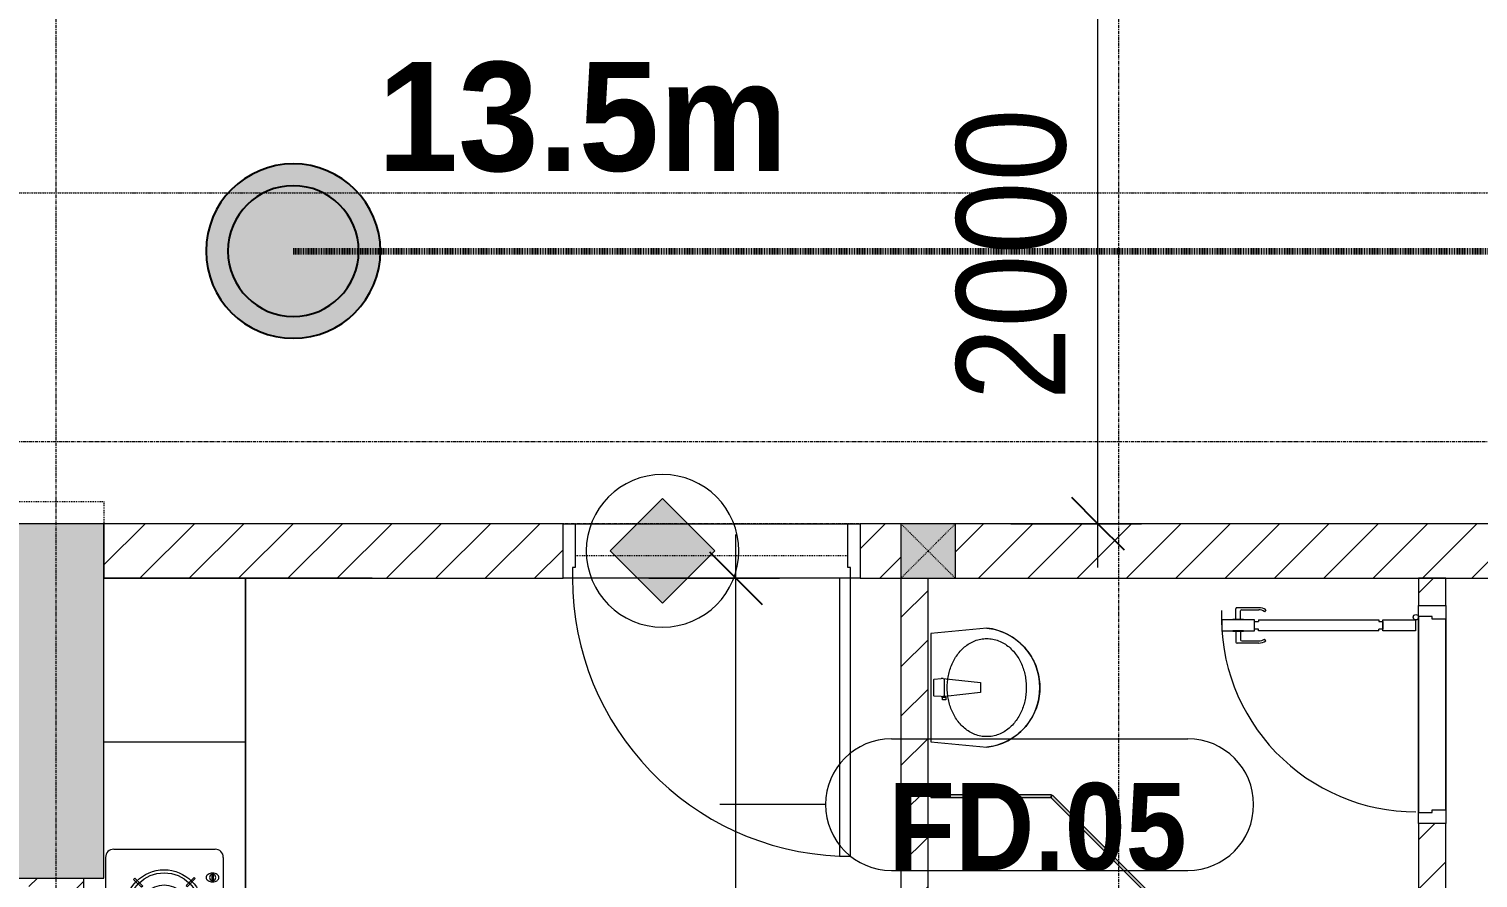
# Model space of a CAD drawing. Header units: millimetres. Extents: x 1591 to 240306, y -15958 to 82755.
# Drawn here: x 119054 to 124372, y 32237 to 35352 of the extents above; entities that cross this region are included whole.
import ezdxf

# ---------------------------------------------------------------- set-up
doc = ezdxf.new("R2010")
doc.units = ezdxf.units.MM
for name, pattern in [('1 NÉT CALL OUT', [6, 3, -3]), ('Dash', [6, 3, -3]), ('Dash 1_8_', [6.35, 3.175, -3.175]), ('Dash Dot 3_16_', [7.9375, 4.7625, -1.5875, 0, -1.5875]), ('Grid Line', [22.225, 12.7, -3.175, 3.175, -3.175])]:
    doc.linetypes.add(name, pattern=pattern)
for name, color, linetype, lineweight in [('0-1', 7, 'Continuous', 5), ('A-ANNO-DIMS', 211, 'Continuous', 9), ('A-ANNO-DIMS-160', 211, 'Continuous', 9), ('A-ANNO-NOTE', 131, 'Continuous', 9), ('A-ANNO-NOTE-1', 131, 'Continuous', 25), ('A-AREA', 32, 'Dash 1_8_', 9), ('A-DETL-1', 90, '1 NÉT CALL OUT', 100), ('A-DETL-GENF-1', 9, 'Continuous', 9), ('A-DETL-GENF-2', 1, 'Continuous', 9), ('A-DOOR-1', 254, 'Continuous', 9), ('A-DOOR-2', 9, 'Continuous', 9), ('A-DOOR-3', 1, 'Continuous', 9), ('A-DOOR-FRAM-1', 1, 'Continuous', 9), ('A-DOOR-IDEN', 31, 'Continuous', 9), ('A-FLOR-2', 9, 'Continuous', 9), ('A-GLAZ-CURT', 52, 'Continuous', 9), ('A-GLAZ-CURT-1', 254, 'Continuous', 9), ('A-GLAZ-CURT-2', 9, 'Continuous', 9), ('A-WALL', 113, 'Continuous', 9), ('A-WALL-1', 253, 'Continuous', 18), ('A-WALL-2', 9, 'Continuous', 9), ('A-WALL-3', 113, 'Continuous', 18), ('A-WALL-PATT-1', 10, 'Continuous', 9), ('A-WALL-PATT-2', 111, 'Continuous', 9), ('G-ANNO-SYMB-1', 111, 'Dash Dot 3_16_', 18), ('G-ANNO-TEXT-2', 142, 'Continuous', 9), ('I-FURN', 30, 'Continuous', 9), ('I-FURN-1', 254, 'Continuous', 9), ('P-SANR-FIXT-1', 254, 'Continuous', 9), ('S-COLS', 52, 'Continuous', 9), ('S-COLS-1', 52, 'Continuous', 5), ('S-COLS-2', 7, 'Continuous', 18), ('S-COLS-5', 52, 'Continuous', 18), ('S-COLS-HDLN', 52, 'Dash', 9), ('S-GRID-1', 1, 'Grid Line', 9)]:
    doc.layers.add(name, color=color, linetype=linetype, lineweight=lineweight)
doc.styles.add('Arial_7', font='arial_0.ttf', dxfattribs={"width": 0.95, "height": 400})
doc.styles.add('Arial_B_3', font='arialbd_0.ttf', dxfattribs={"width": 0.9, "height": 320})
doc.styles.add('UTM Avo', font='UTM Avo.ttf', dxfattribs={"width": 0.9, "height": 400})
doc.dimstyles.new('1_Dim_chi_tiet_2_5', dxfattribs={"dimscale": 304.8, "dimtxt": 399.720379, "dimasz": 0.629921, "dimexe": 0.524934, "dimexo": 0.0625, "dimgap": 0.052493, "dimtad": 1, "dimdec": 0, "dimrnd": 5, "dimzin": 0, "dimdsep": 46, "dimtxsty": 'UTM Avo', "dimblk1": 'OBLIQUE', "dimblk2": 'OBLIQUE', "dimsah": 1, "dimcen": 0.09, "dimdle": 0.524934, "dimazin": 0, "dimtfac": 1, "dimtdec": 4, "dimtix": 1, "dimtmove": 0, "dimatfit": 3, "dimfxl": 1.049869, "dimfxlon": 1, "dimtvp": 1, "dimtolj": 1, "dimtzin": 0, "dimarcsym": 2})
doc.dimstyles.new('1_Dim_chi_tiet_2_5_1', dxfattribs={"dimscale": 304.8, "dimtxt": 399.720379, "dimasz": 0.629921, "dimexe": 0.524934, "dimexo": 0.0625, "dimgap": 0.052493, "dimtad": 1, "dimdec": 0, "dimrnd": 5, "dimzin": 0, "dimdsep": 46, "dimtxsty": 'UTM Avo', "dimblk1": 'OBLIQUE', "dimblk2": 'OBLIQUE', "dimsah": 1, "dimcen": 0.09, "dimdle": 0.524934, "dimazin": 0, "dimtfac": 1, "dimtdec": 4, "dimtix": 1, "dimtmove": 0, "dimatfit": 3, "dimfxl": 1.049869, "dimfxlon": 1, "dimtvp": 1, "dimtolj": 1, "dimtzin": 0, "dimarcsym": 2})
pattern_1 = [(45, (0, 0), (-90.50967, 90.50967), [])]
pattern_2 = [(45, (11001.35, 0), (-90.50967, 90.50967), [])]

# ---------------------------------------------------------------- blocks, each defined once
blk = doc.blocks.new('NCV_TKTC_KET CAU_rvt-1-TKCS_MB TẦNG 3-4')
at = {"layer": 'S-COLS-1'}
blk.add_hatch(color=256, dxfattribs=at).paths.add_polyline_path([(108327.6, 32236.9), (108327.6, 33536.9), (107977.6, 33536.9), (107977.6, 32236.9)])
at = {"layer": 'S-COLS-2'}
for p, q in [((108327.6, 33536.9), (107977.6, 33536.9)), ((108327.6, 32236.9), (108327.6, 33536.9)), ((107977.6, 32236.9), (108327.6, 32236.9))]:
    blk.add_line(p, q, dxfattribs=at)
blk = doc.blocks.new('DOOR_CW_01 CANH MO-PANEL KINH - DIG_02-800x2200-CỬA NHÔM KÍNH-V108-TKCS_MB TẦNG 3-4')
at = {"layer": 'A-DETL-GENF-1'}
for p, q in [((-347, -182), (-347, -62)), ((-347, -62), (-307, -62)), ((-307, -62), (-307, -182)), ((-307, -182), (-347, -182)), ((-347, -196), (-341, -196)), ((-347, -638), (-347, -196)), ((-341, -196), (-341, -182)), ((-341, -182), (-313, -182)), ((-313, -182), (-313, -196)), ((-307, -196), (-313, -196)), ((-307, -196), (-307, -638)), ((-392, -637), (-392, -716.5)), ((-384, -699.5), (-384, -637)), ((-383.9, -611.2), (-377.3, -615.8)), ((-347, -638), (-341, -638)), ((-341, -652), (-341, -638)), ((-307, -638), (-313, -638)), ((-313, -638), (-313, -652)), ((-270.1, -611.2), (-276.7, -615.8)), ((-270, -699.5), (-270, -637)), ((-262, -637), (-262, -716.5)), ((-307, -652), (-347, -652)), ((-347, -652), (-347, -772)), ((-313, -652), (-341, -652)), ((-307, -772), (-307, -652)), ((-349, -720.5), (-388, -720.5)), ((-349, -703.5), (-380, -703.5)), ((-349, -692.2), (-349, -731.8)), ((-347, -692.2), (-349, -692.2)), ((-349, -731.8), (-347, -731.8)), ((-347, -692.2), (-347, -731.8)), ((-307, -692.2), (-307, -731.8)), ((-307, -692.2), (-305, -692.2)), ((-305, -731.8), (-307, -731.8)), ((-305, -692.2), (-305, -731.8)), ((-305, -703.5), (-274, -703.5)), ((-305, -720.5), (-266, -720.5)), ((-347, -772), (-307, -772))]:
    blk.add_line(p, q, dxfattribs=at)
blk.add_circle((-357, -60), 10, dxfattribs=at)
for centre, radius, start, end in [((-357, -60), 714, 268, 0), ((-347, -637), 45, 145, 180), ((-347, -637), 37, 145, 180), ((-307, -637), 37, 0, 35), ((-307, -637), 45, 360, 35), ((-388, -716.5), 4, 180, 270), ((-380, -699.5), 4, 180, 270), ((-274, -699.5), 4, 270, 0), ((-266, -716.5), 4, 270, 0)]:
    blk.add_arc(centre, radius, start, end, dxfattribs=at)
at = {"layer": 'A-DOOR-2'}
for p, q in [((-400, -50), (-400, 50)), ((-400, 50), (-350, 50)), ((-350, 50), (-350, 0)), ((350, 0), (350, 50)), ((350, 50), (400, 50)), ((400, 50), (400, -50)), ((-360, -50), (-400, -50)), ((-360, 0), (-360, -50)), ((-350, 0), (-360, 0)), ((-357, -50), (-332, -50)), ((360, 0), (350, 0)), ((360, -50), (360, 0)), ((400, -50), (360, -50))]:
    blk.add_line(p, q, dxfattribs=at)
blk = doc.blocks.new('bonruatreo - Chậu rửa-V112-TKCS_MB TẦNG 3-4')
at = {"layer": 'P-SANR-FIXT-1'}
for p, q in [((198.4, 0), (-198.4, 0)), ((165, 0), (-165, 0)), ((218.6, -205), (198.4, 0)), ((-198.4, 0), (-218.6, -205)), ((-44.7, -42.8), (-35.6, -42.8)), ((-44.7, -54.2), (-44.7, -42.8)), ((-35.6, -42.8), (-35.6, -44.2)), ((-35.6, -44.2), (-33.1, -44.2)), ((-35.6, -44.2), (-35.6, -52.9)), ((-35.6, -52.9), (-35.6, -54.2)), ((-32.2, -52.9), (-35.6, -52.9)), ((-32.2, -52.9), (-33.1, -44.2)), ((-33, -37.3), (-31.4, -12.2)), ((32.7, -48.5), (-32.7, -48.5)), ((-18.5, -182.5), (-32.2, -52.9)), ((-30.2, -11), (30.2, -11)), ((33, -45.4), (18.5, -182.5)), ((31.4, -12.2), (33, -37.3)), ((-35.6, -54.2), (-44.7, -54.2)), ((18.5, -182.5), (-18.5, -182.5))]:
    blk.add_line(p, q, dxfattribs=at)
at = {"layer": 'P-SANR-FIXT-1', "flags": 128}
blk.add_lwpolyline([(218.6, -205), (217.4, -213.7), (215.9, -222.4), (214, -231), (211.8, -239.5), (209.3, -247.9), (206.4, -256.2), (203.2, -264.4), (199.6, -272.5), (195.8, -280.4), (191.6, -288.1), (187.1, -295.7), (182.3, -303.1), (177.3, -310.3), (171.9, -317.3), (166.3, -324.1), (160.4, -330.6), (154.2, -336.9), (147.8, -342.9), (141.2, -348.7), (134.3, -354.2), (127.3, -359.4), (120, -364.4), (112.5, -369), (104.9, -373.4), (97.1, -377.4), (89.1, -381.2), (81, -384.6), (72.7, -387.6), (64.4, -390.4), (55.9, -392.8), (47.3, -394.8), (38.7, -396.6), (30, -397.9), (21.3, -399), (12.5, -399.6), (3.7, -400), (-5.1, -399.9), (-13.9, -399.6), (-22.6, -398.8), (-31.4, -397.8), (-40.1, -396.3), (-48.7, -394.5), (-57.2, -392.4), (-65.7, -390), (-74, -387.2), (-82.2, -384.1), (-90.3, -380.6), (-98.3, -376.8), (-106.1, -372.7), (-113.7, -368.3), (-121.1, -363.6), (-128.4, -358.7), (-135.4, -353.4), (-142.2, -347.8), (-148.8, -342), (-155.2, -335.9), (-161.3, -329.6), (-167.2, -323), (-172.8, -316.2), (-178.1, -309.2), (-183.1, -302), (-187.8, -294.6), (-192.2, -287), (-196.4, -279.2), (-200.2, -271.3), (-203.7, -263.2), (-206.8, -255), (-209.7, -246.6), (-212.2, -238.2), (-214.3, -229.7), (-216.1, -221.1), (-217.6, -212.4), (-218.6, -205)], dxfattribs=at)
at = {"layer": 'P-SANR-FIXT-1'}
for centre, radius, start, end in [((5.5, -41.4), 38.7, 173.966, 184.1457), ((-30.1, -12.3), 1.3, 91.2278, 176.4003), ((30.1, -12.3), 1.3, 3.5997, 88.7722), ((-5.5, -41.4), 38.7, 353.966, 6.034), ((0, -180), 220, 186.525, 353.475)]:
    blk.add_arc(centre, radius, start, end, dxfattribs=at)
for points in [[(-180, -205), (-180, -197.6), (-178.6, -182.7), (-172.4, -161.2), (-162.5, -141.1), (-149.4, -123), (-133.8, -107), (-116.1, -93.4), (-96.9, -82.1), (-76.5, -73.2), (-55.2, -66.5), (-33.3, -62.1), (-11.2, -59.9), (11.1, -59.9), (33.3, -62.1), (55.2, -66.5), (76.5, -73.2), (96.9, -82.1), (116.1, -93.4), (133.8, -107.1), (149.5, -123), (162.5, -141.2), (172.4, -161.2), (178.6, -182.7), (180, -197.6), (180, -205)], [(180, -205), (180, -212.4), (178.6, -227.3), (172.4, -248.8), (162.5, -268.8), (149.5, -287), (133.8, -302.9), (116.1, -316.6), (96.9, -327.9), (76.5, -336.8), (55.2, -343.5), (33.3, -347.9), (11.1, -350.1), (-11.2, -350.1), (-33.3, -347.9), (-55.2, -343.5), (-76.5, -336.8), (-96.9, -327.9), (-116.1, -316.6), (-133.8, -303), (-149.4, -287), (-162.5, -268.9), (-172.4, -248.8), (-178.6, -227.3), (-180, -212.4), (-180, -205)]]:
    blk.add_open_spline(points, degree=3, dxfattribs=at)
blk = doc.blocks.new('System Panel - Glazed-588850-TKCS_MB TẦNG 3-4')
at = {"layer": 'A-GLAZ-CURT'}
blk.add_hatch(color=256, dxfattribs=at).paths.add_polyline_path([(221.3, -5), (221.3, 5), (-221.3, 5), (-221.3, -5)])
at = {"layer": 'A-GLAZ-CURT-2'}
for p, q in [((221.3, 5), (-221.3, 5)), ((-221.3, 5), (-221.3, -5)), ((221.3, -5), (221.3, 5)), ((-221.3, -5), (221.3, -5))]:
    blk.add_line(p, q, dxfattribs=at)
blk = doc.blocks.new('System Panel - Glazed-580250-TKCS_MB TẦNG 3-4')
at = {"layer": 'A-GLAZ-CURT'}
blk.add_hatch(color=256, dxfattribs=at).paths.add_polyline_path([(350.6, -5), (350.6, 5), (-350.6, 5), (-350.6, -5), (315.2, -5)])
at = {"layer": 'A-GLAZ-CURT-2'}
for p, q in [((350.6, 5), (-350.6, 5)), ((-350.6, 5), (-350.6, -5)), ((350.6, -5), (350.6, 5)), ((-350.6, -5), (350.6, -5))]:
    blk.add_line(p, q, dxfattribs=at)
blk = doc.blocks.new('HE BEP A - HE BEP A-V191-TKCS_MB TẦNG 3-4')
at = {"layer": 'I-FURN'}
for p, q in [((3.5, 605.3), (3.5, 11)), ((765.9, 11), (765.9, 605.3)), ((765.9, 11), (765.9, 605.3)), ((948.4, 131.7), (948.4, 487.8)), ((965.9, 505.3), (1810.5, 505.3)), ((1828, 487.8), (1828, 131.7)), ((2467.5, 494.2), (2467.5, 122.2)), ((3279.1, 524.2), (2497.5, 524.2)), ((3309.1, 494.2), (3309.1, 122.2)), ((3703.5, 530.3), (3703.5, 11)), ((1401.8, 451.1), (1028.4, 451.1)), ((1747.9, 434.2), (1562.5, 434.2)), ((1706.2, 324.4), (1627.3, 429.4)), ((1644.6, 463.3), (1632.2, 456.1)), ((1670.1, 454.1), (1721.6, 333.3)), ((975, 397.7), (975, 193.3)), ((975, 391.9), (1455.1, 391.9)), ((979.9, 419.9), (1450.3, 419.9)), ((1455.1, 193.3), (1455.1, 397.7)), ((1509.1, 380.9), (1509.1, 194.2)), ((1801.3, 194.2), (1801.3, 380.9)), ((2578, 421.2), (2573.6, 416.8)), ((2573.6, 416.8), (2602.8, 387.7)), ((2607.1, 392.1), (2578, 421.2)), ((2602.8, 387.7), (2607.1, 392.1)), ((2795.6, 424), (2766.5, 394.9)), ((2766.5, 394.9), (2770.8, 390.5)), ((2770.8, 390.5), (2800, 419.6)), ((2800, 419.6), (2795.6, 424)), ((2976.7, 419.6), (2981.1, 424)), ((3005.8, 390.5), (2976.7, 419.6)), ((2981.1, 424), (3010.2, 394.9)), ((3010.2, 394.9), (3005.8, 390.5)), ((3169.5, 392.1), (3198.6, 421.2)), ((3173.9, 387.7), (3169.5, 392.1)), ((3203, 416.8), (3173.9, 387.7)), ((3198.6, 421.2), (3203, 416.8)), ((975, 363.9), (1455.1, 363.9)), ((975, 335.9), (1455.1, 335.9)), ((1721.6, 333.3), (1706.2, 324.4)), ((975, 307.9), (1455.1, 307.9)), ((975, 279.9), (1455.1, 279.9)), ((975, 251.9), (1455.1, 251.9)), ((975, 223.9), (1455.1, 223.9)), ((2570.9, 199.3), (2600, 228.4)), ((2604.4, 224), (2575.3, 194.9)), ((2600, 228.4), (2604.4, 224)), ((2763.7, 226.8), (2768.1, 231.2)), ((2792.8, 197.7), (2763.7, 226.8)), ((2768.1, 231.2), (2797.2, 202)), ((3008.5, 231.2), (2979.4, 202)), ((2983.8, 197.7), (3012.9, 226.8)), ((3012.9, 226.8), (3008.5, 231.2)), ((3176.6, 228.4), (3172.2, 224)), ((3172.2, 224), (3201.4, 194.9)), ((3205.8, 199.3), (3176.6, 228.4)), ((975, 195.9), (1455.1, 195.9)), ((981.5, 167.9), (1448.7, 167.9)), ((2575.3, 194.9), (2570.9, 199.3)), ((2797.2, 202), (2792.8, 197.7)), ((2979.4, 202), (2983.8, 197.7)), ((3201.4, 194.9), (3205.8, 199.3)), ((1810.5, 114.2), (965.9, 114.2)), ((1028.4, 139.9), (1401.8, 139.9)), ((1562.5, 140.8), (1747.9, 140.8)), ((2555.1, 133.3), (2555.1, 129.3)), ((2587.6, 133.3), (2555.1, 133.3)), ((2555.1, 129.3), (2587.6, 129.3)), ((2587.6, 129.3), (2587.6, 133.3)), ((3189, 129.3), (3189, 133.3)), ((3189, 133.3), (3221.5, 133.3)), ((3221.5, 129.3), (3189, 129.3)), ((3221.5, 133.3), (3221.5, 129.3)), ((3279.1, 92.2), (2497.5, 92.2)), ((3.5, 11), (765.9, 11)), ((4303.5, 11), (765.9, 11))]:
    blk.add_line(p, q, dxfattribs=at)
for centre, radius in [((1589.4, 460.9), 17.8), ((1696.1, 460.9), 17.8), ((2685.4, 309.4), 142.6), ((2685.4, 309.4), 131.3), ((3091.2, 309.4), 142.6), ((3091.2, 309.4), 131.3), ((2685.4, 309.4), 87.2), ((3091.2, 309.4), 87.2), ((1656.3, 327.5), 22.2), ((2685.4, 309.4), 43.6), ((2685.4, 309.4), 30.9), ((3091.2, 309.4), 43.6), ((3091.2, 309.4), 30.9)]:
    blk.add_circle(centre, radius, dxfattribs=at)
for centre, radius, start, end in [((965.9, 487.8), 17.5, 90, 180), ((1810.5, 487.8), 17.5, 0, 90), ((2497.5, 494.2), 30, 90, 180), ((3279.1, 494.2), 30, 360, 90), ((1028.4, 397.7), 53.3, 90, 180), ((1401.8, 397.7), 53.3, 360, 90), ((1562.5, 380.9), 53.3, 90, 180), ((1641, 440.7), 17.8, 119.9521, 219.4618), ((1653.4, 447.9), 17.8, 20.5379, 119.9521), ((1747.9, 380.9), 53.3, 360, 90), ((1028.4, 193.3), 53.3, 180, 270), ((1401.8, 193.3), 53.3, 270, 360), ((1562.5, 194.2), 53.3, 180, 270), ((1747.9, 194.2), 53.3, 270, 360), ((965.9, 131.7), 17.5, 180, 270), ((1810.5, 131.7), 17.5, 270, 360), ((2497.5, 122.2), 30, 180, 270), ((2588.6, 131.7), 33.5, 163.9419, 180), ((2588.6, 131.7), 33.5, 180, 196.0581), ((2580.1, 134.1), 24.7, 145.204, 163.9419), ((2580.1, 129.2), 24.7, 196.0581, 214.796), ((2571.3, 131.3), 11.6, 9.9102, 170.0898), ((2571.3, 131.3), 11.6, 189.7177, 350.2823), ((2574.8, 137.9), 18.1, 120.7976, 145.204), ((2574.8, 125.5), 18.1, 214.796, 239.2024), ((2571.4, 143.6), 11.5, 90, 120.7976), ((2571.4, 119.8), 11.5, 239.2024, 270), ((2571.4, 143.6), 11.5, 59.2024, 90), ((2571.4, 119.8), 11.5, 270, 300.7976), ((2568, 137.9), 18.1, 34.796, 59.2024), ((2568, 125.5), 18.1, 300.7976, 325.204), ((2562.6, 134.1), 24.7, 16.0581, 34.796), ((2562.6, 129.2), 24.7, 325.204, 343.9419), ((2554.1, 131.7), 33.5, 0, 16.0581), ((2554.1, 131.7), 33.5, 343.9419, 0), ((3222.5, 131.7), 33.5, 163.9419, 180), ((3222.5, 131.7), 33.5, 180, 196.0581), ((3214, 134.1), 24.7, 145.204, 163.9419), ((3214, 129.2), 24.7, 196.0581, 214.796), ((3208.7, 137.9), 18.1, 120.7976, 145.204), ((3208.7, 125.5), 18.1, 214.796, 239.2024), ((3205.3, 131.3), 11.6, 9.9102, 170.0898), ((3205.3, 131.3), 11.6, 189.7177, 350.2823), ((3205.3, 143.6), 11.5, 90, 120.7976), ((3205.3, 119.8), 11.5, 239.2024, 270), ((3205.3, 143.6), 11.5, 59.2024, 90), ((3205.3, 119.8), 11.5, 270, 300.7976), ((3201.9, 137.9), 18.1, 34.796, 59.2024), ((3201.9, 125.5), 18.1, 300.7976, 325.204), ((3196.5, 134.1), 24.7, 16.0581, 34.796), ((3196.5, 129.2), 24.7, 325.204, 343.9419), ((3188, 131.7), 33.5, 0, 16.0581), ((3188, 131.7), 33.5, 343.9419, 0), ((3279.1, 122.2), 30, 270, 360)]:
    blk.add_arc(centre, radius, start, end, dxfattribs=at)
at = {"layer": 'I-FURN-1'}
for p, q in [((3.5, 605.3), (3.5, 11)), ((3.5, 11), (4303.5, 11))]:
    blk.add_line(p, q, dxfattribs=at)
blk = doc.blocks.new('NCV_TKTC_TANG 3 - 4_rvt-2-TKCS_MB TẦNG 3-4')
at = {"layer": 'A-WALL-PATT-1'}
h = blk.add_hatch(dxfattribs=at)
h.set_pattern_fill('FP_1', color=256, style=0, pattern_type=2)
h.set_pattern_definition(pattern_1)
h.paths.add_polyline_path([(111352.6, 28936.9), (111352.6, 31236.9), (111252.6, 31236.9), (111252.6, 28936.9), (111256.7, 28936.9)])
h.paths.add_polyline_path([(111352.6, 31336.9), (111352.6, 33336.5), (111252.6, 33336.5), (111252.6, 31336.9), (111347.8, 31336.9)])
h = blk.add_hatch(dxfattribs=at)
h.set_pattern_fill('FP_1', color=256, style=0, pattern_type=2)
h.set_pattern_definition(pattern_1)
h.paths.add_polyline_path([(113252.6, 31336.9), (113252.6, 32436.9), (113152.6, 32436.9), (113152.6, 31336.9)])
h.paths.add_polyline_path([(113252.6, 33236.9), (113252.6, 33336.9), (113152.6, 33336.9), (113152.6, 33236.9)])
at = {"layer": 'A-FLOR-2'}
for p, q in [((108846.9, 33336.9), (108327.6, 33336.9)), ((109311.5, 33336.9), (108846.9, 33336.9)), ((111067.6, 33336.9), (110047.6, 33336.9)), ((113152.6, 33196.9), (113152.6, 32476.9)), ((113252.6, 33186.9), (113252.6, 32486.9)), ((113252.6, 32486.9), (113252.6, 33186.9)), ((111352.6, 32536.9), (111362.6, 32536.9)), ((108252.6, 32236.9), (108252.6, 28836.9))]:
    blk.add_line(p, q, dxfattribs=at)
at = {"layer": 'A-WALL-1'}
for p, q in [((111252.6, 33336.5), (111252.6, 31336.9)), ((111352.6, 33336.5), (111252.6, 33336.5)), ((111352.6, 31336.9), (111352.6, 33336.5)), ((113152.6, 33336.9), (113152.6, 33236.9)), ((113252.6, 33336.9), (113152.6, 33336.9)), ((113252.6, 33236.9), (113252.6, 33336.9)), ((113152.6, 33236.9), (113252.6, 33236.9)), ((113152.6, 32436.9), (113152.6, 31336.9)), ((113252.6, 32436.9), (113152.6, 32436.9)), ((113252.6, 31336.9), (113252.6, 32436.9))]:
    blk.add_line(p, q, dxfattribs=at)
at = {"layer": 'A-WALL-2'}
for p, q in [((113152.6, 32476.9), (113152.6, 33196.9)), ((113252.6, 33186.9), (113252.6, 32486.9))]:
    blk.add_line(p, q, dxfattribs=at)
at = {"layer": 'A-DOOR-1', "rotation": 269.9999999999947}
blk.add_blockref('DOOR_CW_01 CANH MO-PANEL KINH - DIG_02-800x2200-CỬA NHÔM KÍNH-V108-TKCS_MB TẦNG 3-4', (113202.6, 32836.9), dxfattribs=at)
at = {"layer": 'A-GLAZ-CURT-1'}
blk.add_blockref('System Panel - Glazed-588850-TKCS_MB TẦNG 3-4', (111583.9, 32536.9), dxfattribs=at)
at = {"layer": 'A-GLAZ-CURT-1', "rotation": 314.9999999999936}
blk.add_blockref('System Panel - Glazed-580250-TKCS_MB TẦNG 3-4', (112053, 32289), dxfattribs=at)
at = {"layer": 'I-FURN-1', "rotation": 89.9999999999935}
blk.add_blockref('HE BEP A - HE BEP A-V191-TKCS_MB TẦNG 3-4', (108857.9, 29033.4), dxfattribs=at)
at = {"layer": 'P-SANR-FIXT-1', "rotation": 89.99999999999329}
blk.add_blockref('bonruatreo - Chậu rửa-V112-TKCS_MB TẦNG 3-4', (111362.6, 32935.6), dxfattribs=at)
blk = doc.blocks.new('FD_05 - FD_05-1000x2200mm-835433-TKCS_MB TẦNG 3-4')
at = {"layer": 'A-DETL-GENF-2'}
for p, q in [((510, -100), (470, -100)), ((470, -100), (470, -1120)), ((510, -1120), (510, -100)), ((470, -1120), (510, -1120))]:
    blk.add_line(p, q, dxfattribs=at)
blk.add_arc((510, -100), 1020, 180, 267.7525, dxfattribs=at)
at = {"layer": 'A-DOOR-FRAM-1'}
for p, q in [((-545, 100), (-500, 100)), ((-545, -100), (-545, 100)), ((-500, 100), (-500, -60)), ((500, 100), (545, 100)), ((500, -60), (500, 100)), ((545, 100), (545, -100)), ((-510, -100), (-545, -100)), ((-500, -60), (-510, -60)), ((-510, -60), (-510, -100)), ((510, -60), (500, -60)), ((510, -100), (510, -60)), ((545, -100), (510, -100))]:
    blk.add_line(p, q, dxfattribs=at)
blk = doc.blocks.new('G1_SOF - BO TRU - 200x200-3054293-TKCS_MB TẦNG 3-4')
at = {"layer": 'S-COLS'}
blk.add_hatch(color=256, dxfattribs=at).paths.add_polyline_path([(100, -100), (100, 100), (-100, 100), (-100, -100)])
at = {"layer": 'S-COLS-5'}
for p, q in [((100, 100), (-100, 100)), ((-100, 100), (-100, -100)), ((100, -100), (100, 100)), ((-100, -100), (100, -100))]:
    blk.add_line(p, q, dxfattribs=at)
at = {"layer": 'S-COLS-HDLN'}
for p, q in [((100, 100), (-100, -100)), ((-100, 100), (100, -100))]:
    blk.add_line(p, q, dxfattribs=at)
blk = doc.blocks.new('HDNDCT_GHI CHÚ CỬA CHỐNG CHÁY EI30 - HDNDCT_GHI CHÚ CỬA CHỐNG CHÁY EI30-2461928-TKCS_MB TẦNG 3-4')
at = {"layer": 'A-ANNO-NOTE'}
blk.add_hatch(color=256, dxfattribs=at).paths.add_polyline_path([(-1.2, 0), (0, 1.2), (1.2, 0), (0, -1.2)])
for p, q in [((0, 1.2), (-1.2, 0)), ((1.2, 0), (0, 1.2)), ((-1.2, 0), (0, -1.2)), ((0, -1.2), (1.2, 0))]:
    blk.add_line(p, q, dxfattribs=at)
for start, end in [(360, 180), (180, 360)]:
    blk.add_arc((0, 0), 1.75, start, end, dxfattribs=at)
blk = doc.blocks.new('HDNDCT_DIEM THOAT HIEM XA NHAT - HDNDCT_DIEM THOAT HIEM XA NHAT-2431632-TKCS_MB TẦNG 3-4')
at = {"layer": 'A-ANNO-NOTE'}
h = blk.add_hatch(color=256, dxfattribs=at)
edge = h.paths.add_edge_path()
edge.add_arc((0, 0), 2, 0, 180)
edge.add_arc((0, 0), 2, 180, 360)
edge = h.paths.add_edge_path()
edge.add_arc((0, 0), 1.5, 180, 360)
edge.add_arc((0, 0), 1.5, 360, 540)
h = blk.add_hatch(color=256, dxfattribs=at)
edge = h.paths.add_edge_path()
edge.add_arc((0, 0), 1.5, 0, 180)
edge.add_arc((0, 0), 1.5, 180, 360)
at = {"layer": 'A-ANNO-NOTE-1'}
for radius, start, end in [(2, 0, 180), (1.5, 0, 180), (1.5, 0, 180), (1.5, 180, 360), (2, 180, 360), (1.5, 180, 360)]:
    blk.add_arc((0, 0), radius, start, end, dxfattribs=at)
blk = doc.blocks.new('DIMBLOCK168-TKCS_MB TẦNG 3-4')
at = {"layer": 'A-ANNO-DIMS-160'}
for p, q in [((122977.1, 33376.9), (122977.1, 35697.4)), ((122657.1, 35537.4), (123137.1, 35537.4)), ((122977.1, 35537.4), (122657.1, 35537.4)), ((122657.1, 33536.9), (123137.1, 33536.9)), ((122977.1, 33536.9), (122657.1, 33536.9))]:
    blk.add_line(p, q, dxfattribs=at)
at = {"layer": 'A-ANNO-DIMS-160', "lineweight": 25}
for p, q in [((122977.1, 35537.4), (122881.1, 35633.4)), ((122977.1, 35537.4), (123073.1, 35441.4)), ((122977.1, 33536.9), (122881.1, 33632.9)), ((122977.1, 33536.9), (123073.1, 33440.9))]:
    blk.add_line(p, q, dxfattribs=at)
at = {"layer": 'A-ANNO-DIMS-160', "color": 0, "insert": (122457.5, 33989.4), "char_height": 400, "width": 1314.636, "attachment_point": 1, "rotation": 90, "line_spacing_factor": 1.110334, "style": 'UTM Avo'}
blk.add_mtext('2000', dxfattribs=at)
blk = doc.blocks.new('_Oblique')
at = {"color": 0, "linetype": 'ByBlock', "lineweight": -2}
blk.add_line((-0.5, -0.5), (0.5, 0.5), dxfattribs=at)
blk = doc.blocks.new('STN_Door Tag - STN_Door Tag-1788670-TKCS_MB TẦNG 3-4')
at = {"layer": 'A-DOOR-IDEN'}
for p, q in [((-3.37, 1.495), (3.431, 1.495)), ((-3.37, -1.524), (3.431, -1.524))]:
    blk.add_line(p, q, dxfattribs=at)
for centre, start, end in [((-3.37, -0.015), 90, 270), ((3.431, -0.015), 270, 90)]:
    blk.add_arc(centre, 1.509, start, end, dxfattribs=at)
blk = doc.blocks.new('DIMBLOCK358-TKCS_MB TẦNG 3-4')
at = {"layer": 'A-ANNO-DIMS-160'}
for p, q in [((121648.6, 24576.9), (121648.6, 33496.9)), ((121328.6, 33336.9), (121808.6, 33336.9)), ((121648.6, 33336.9), (121328.6, 33336.9)), ((121328.6, 24736.9), (121808.6, 24736.9)), ((121648.6, 24736.9), (121328.6, 24736.9))]:
    blk.add_line(p, q, dxfattribs=at)
at = {"layer": 'A-ANNO-DIMS-160', "lineweight": 25}
for p, q in [((121648.6, 33336.9), (121552.6, 33432.9)), ((121648.6, 33336.9), (121744.6, 33240.9)), ((121648.6, 24736.9), (121552.6, 24832.9)), ((121648.6, 24736.9), (121744.6, 24640.9))]:
    blk.add_line(p, q, dxfattribs=at)
at = {"layer": 'A-ANNO-DIMS-160', "color": 0, "insert": (121128.9, 28489.2), "char_height": 400, "width": 1314.636, "attachment_point": 1, "rotation": 90, "line_spacing_factor": 1.110334, "style": 'UTM Avo'}
blk.add_mtext('8600', dxfattribs=at)

msp = doc.modelspace()

# ---------------------------------------------------------------- hatches: boundary and pattern name
at = {"layer": 'A-WALL-PATT-2'}
h = msp.add_hatch(dxfattribs=at)
h.set_pattern_fill('FP_1', color=256, style=0, pattern_type=2)
h.set_pattern_definition(pattern_2)
h.paths.add_polyline_path([(127103.9, 33336.9), (127103.9, 33536.9), (122453.9, 33536.9), (122453.9, 33336.9), (126760.9, 33336.9)])
h.paths.add_polyline_path([(121013.9, 33336.9), (121013.9, 33536.9), (119328.9, 33536.9), (119328.9, 33336.9), (120312.8, 33336.9)])
h.paths.add_polyline_path([(122253.9, 33336.9), (122253.9, 33536.9), (122103.9, 33536.9), (122103.9, 33336.9)])
h = msp.add_hatch(dxfattribs=at)
h.set_pattern_fill('FP_1', color=256, style=0, pattern_type=2)
h.set_pattern_definition(pattern_2)
h.paths.add_polyline_path([(119053.9, 25436.9), (119253.9, 25436.9), (119253.9, 28836.9), (119053.9, 28836.9), (119053.9, 25733.9)])
h.paths.add_polyline_path([(119053.9, 29036.9), (119253.9, 29036.9), (119253.9, 32236.9), (119053.9, 32236.9), (119053.9, 29966.6)])

# ---------------------------------------------------------------- linework, layer by layer
at = {"layer": 'A-AREA'}
for p, q in [((118978.9, 33618.4), (119328.9, 33618.4)), ((119328.9, 33618.4), (119328.9, 33536.9)), ((122058.9, 33418.8), (121058.9, 33418.8))]:
    msp.add_line(p, q, dxfattribs=at)
at = {"layer": 'A-DETL-1'}
msp.add_line((120023.9, 34537.4), (128353.9, 34537.4), dxfattribs=at)
at = {"layer": 'A-DOOR-IDEN'}
msp.add_line((121589.4, 32508.2), (121977.4, 32508.2), dxfattribs=at)
at = {"layer": 'A-WALL'}
for p, q in [((121058.9, 33536.9), (122058.9, 33536.9)), ((122068.9, 33336.9), (121048.9, 33336.9))]:
    msp.add_line(p, q, dxfattribs=at)
at = {"layer": 'A-WALL-3'}
for p, q in [((121013.9, 33536.9), (119328.9, 33536.9)), ((119328.9, 33536.9), (119328.9, 33336.9)), ((121013.9, 33336.9), (121013.9, 33536.9)), ((122253.9, 33536.9), (122103.9, 33536.9)), ((122103.9, 33536.9), (122103.9, 33336.9)), ((127103.9, 33536.9), (122453.9, 33536.9)), ((119328.9, 33336.9), (121013.9, 33336.9)), ((122103.9, 33336.9), (122253.9, 33336.9)), ((122453.9, 33336.9), (127103.9, 33336.9))]:
    msp.add_line(p, q, dxfattribs=at)
at = {"layer": 'G-ANNO-SYMB-1'}
msp.add_line((39749.2, 34751.5), (145928.2, 34751.5), dxfattribs=at)
at = {"layer": 'S-GRID-1'}
for p, q in [((119153.9, 19175.3), (119153.9, 76690.4)), ((123054, 19175.3), (123054, 76690.4)), ((139245.7, 33836.9), (45492.6, 33836.9)), ((137213.7, 33536.9), (47524.6, 33536.9))]:
    msp.add_line(p, q, dxfattribs=at)

# ---------------------------------------------------------------- block references
at = {"layer": '0-1'}
for name in ['NCV_TKTC_KET CAU_rvt-1-TKCS_MB TẦNG 3-4', 'NCV_TKTC_TANG 3 - 4_rvt-2-TKCS_MB TẦNG 3-4']:
    msp.add_blockref(name, (11001.4, 0), dxfattribs=at)
at = {"layer": 'A-ANNO-NOTE', "xscale": 160, "yscale": 160, "zscale": 160, "rotation": 180}
msp.add_blockref('HDNDCT_DIEM THOAT HIEM XA NHAT - HDNDCT_DIEM THOAT HIEM XA NHAT-2431632-TKCS_MB TẦNG 3-4', (120023.9, 34537.4), dxfattribs=at)
at = {"layer": 'A-ANNO-NOTE', "xscale": 160, "yscale": 160, "zscale": 160}
msp.add_blockref('HDNDCT_GHI CHÚ CỬA CHỐNG CHÁY EI30 - HDNDCT_GHI CHÚ CỬA CHỐNG CHÁY EI30-2461928-TKCS_MB TẦNG 3-4', (121379.1, 33437.4), dxfattribs=at)
at = {"layer": 'A-DOOR-3'}
msp.add_blockref('FD_05 - FD_05-1000x2200mm-835433-TKCS_MB TẦNG 3-4', (121558.9, 33436.9), dxfattribs=at)
at = {"layer": 'A-DOOR-IDEN', "xscale": 159.9999999999999, "yscale": 159.9999999999999, "zscale": 159.9999999999999}
msp.add_blockref('STN_Door Tag - STN_Door Tag-1788670-TKCS_MB TẦNG 3-4', (122758.1, 32508.8), dxfattribs=at)
at = {"layer": 'S-COLS'}
msp.add_blockref('G1_SOF - BO TRU - 200x200-3054293-TKCS_MB TẦNG 3-4', (122353.9, 33436.9), dxfattribs=at)

# ---------------------------------------------------------------- texts
at = {"layer": 'A-DOOR-IDEN', "insert": (122754.9, 32423.5), "char_height": 320, "width": 1124.64, "attachment_point": 5, "line_spacing_factor": 0.936439, "style": 'Arial_B_3'}
msp.add_mtext('\\pt7.2,14.4,21.6,28.8,36,43.2,50.4,57.6,64.8,72,79.2,86.4,93.6,100.8,108,115.2,122.4,129.6,136.8,144,151.2,158.4,165.6,172.8,180,187.2,194.4,201.6,208.8,216,223.2,230.4;FD.05', dxfattribs=at)
at = {"layer": 'G-ANNO-TEXT-2', "insert": (121086.2, 35028.4), "char_height": 400, "width": 1710, "attachment_point": 5, "line_spacing_factor": 0.936439, "style": 'Arial_7'}
msp.add_mtext('\\pt1824,3648,5472,7296,9120,10944,12768,14592,16416,18240,20064,21888,23712,25536,27360,29184,31008,32832,34656,36480,38304,40128,41952,43776,45600,47424,49248,51072,52896,54720,56544,58368;{\\fArial|b1|i0|c0|p34;13.5m}', dxfattribs=at)

# ---------------------------------------------------------------- dimensions: what is measured, and where the dimension line sits
at = {"layer": 'A-ANNO-DIMS'}
for base, p1, p2, dimstyle, override, picture, middle in [((122977.1145, 35537.3629), (122657.1145, 33536.936), (122657.1145, 35537.3629), '1_Dim_chi_tiet_2_5', {"dimpost": '<>', "dimfxl": 2000.426822}, 'DIMBLOCK168-TKCS_MB TẦNG 3-4', (122754.1224, 34537.1494)), ((121648.6, 33336.9), (121328.6, 24736.9), (121328.6, 33336.9), '1_Dim_chi_tiet_2_5_1', {"dimpost": '<>', "dimfxl": 8600}, 'DIMBLOCK358-TKCS_MB TẦNG 3-4', (121425.6, 29036.9))]:
    dim = msp.add_linear_dim(base=base, p1=p1, p2=p2, angle=90, dimstyle=dimstyle, override=override, dxfattribs=at)
    dim.commit()
    dim.dimension.update_dxf_attribs({"geometry": picture, "text_midpoint": middle})

doc.saveas('drawing.dxf')
